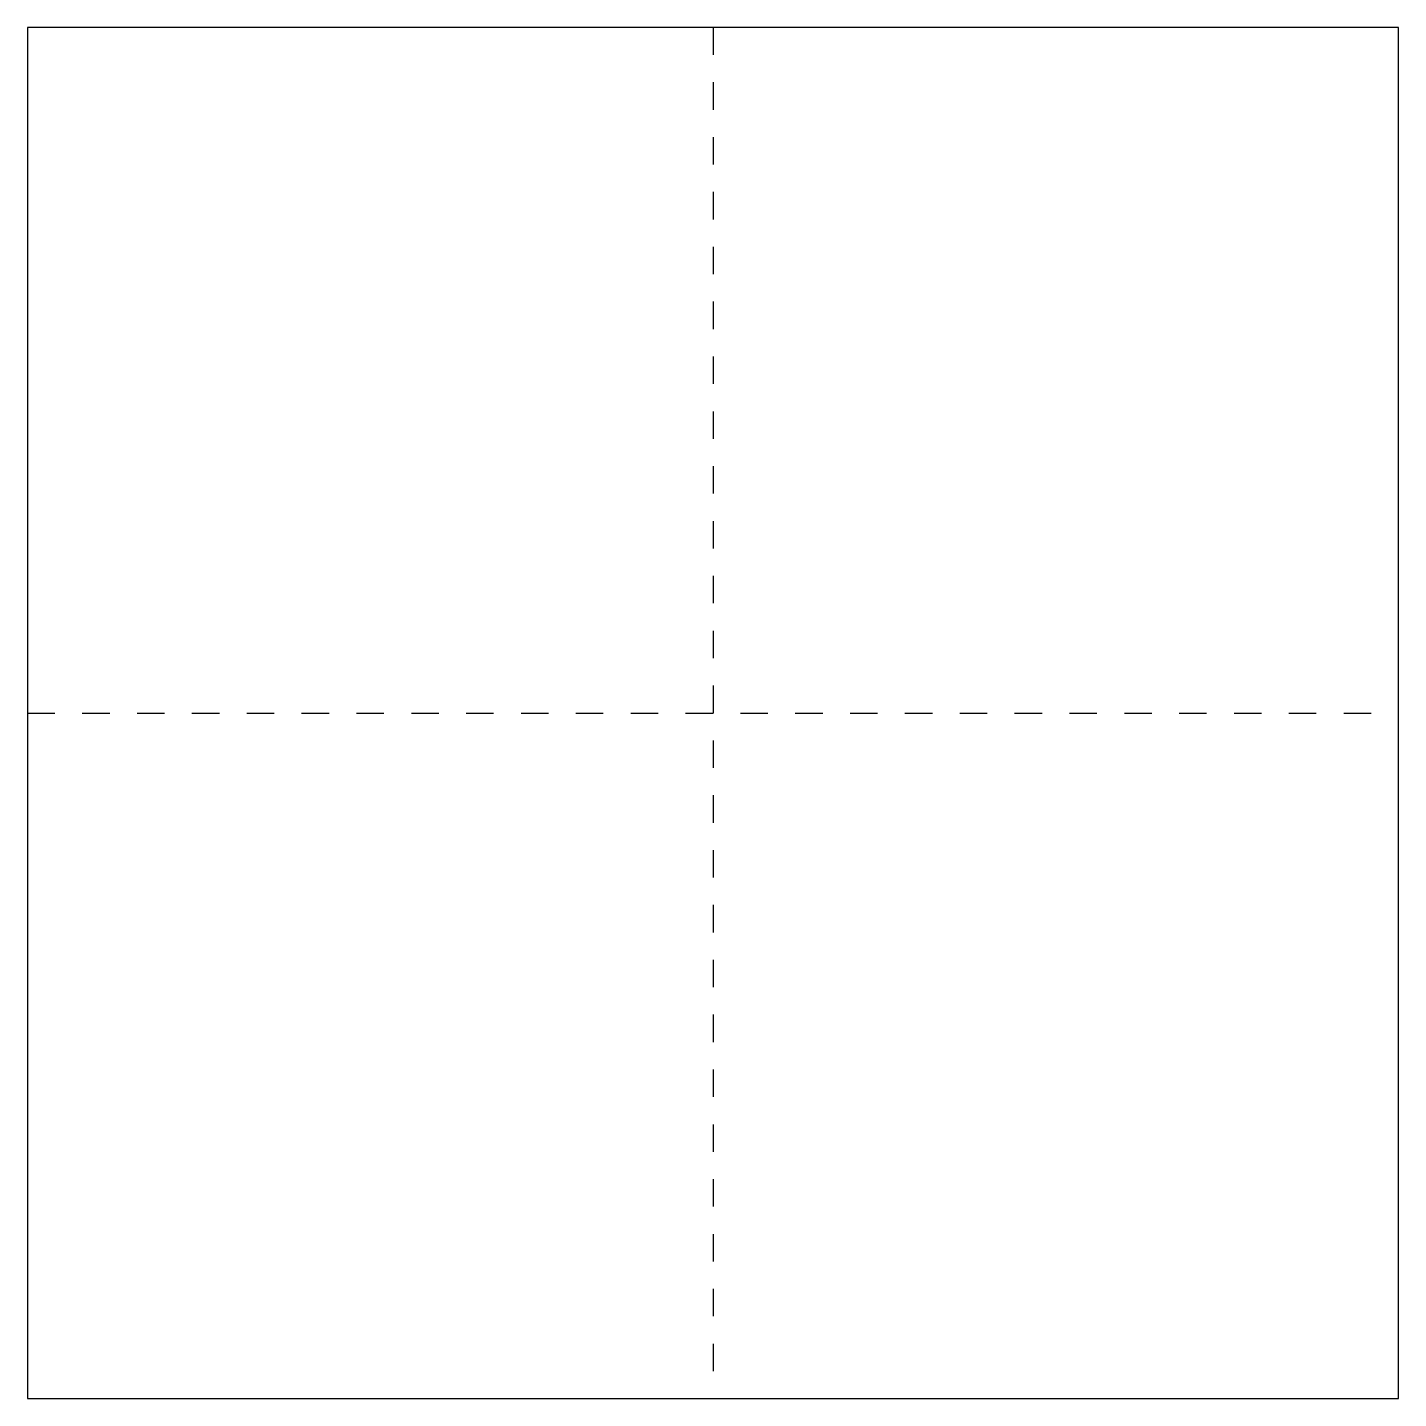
# Model space of a CAD drawing. Header units: millimetres. Extents: x 0 to 100, y 0 to 100.
import ezdxf

# ---------------------------------------------------------------- set-up
doc = ezdxf.new("R2010")
doc.units = ezdxf.units.MM
doc.linetypes.add('DOT', pattern=[4, 2, -2])
doc.layers.get('0').update_dxf_attribs({"color": 250, "linetype": 'CONTINUOUS'})
doc.layers.add('Bend', color=94, linetype='DOT')

msp = doc.modelspace()

# ---------------------------------------------------------------- linework, layer by layer
msp.add_lwpolyline([(0, 0), (100, 0), (100, 100), (0, 100)], close=True)
at = {"layer": 'Bend'}
for p, q in [((50, 100), (50, 0)), ((0, 50), (100, 50))]:
    msp.add_line(p, q, dxfattribs=at)

doc.saveas('drawing.dxf')
